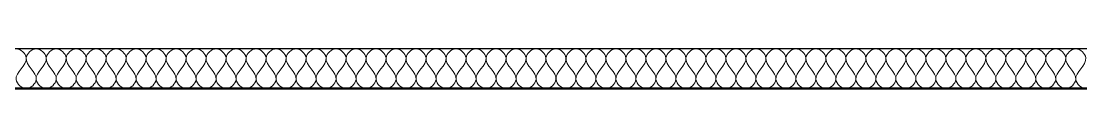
# Model space of a CAD drawing. Header units: metres. Extents: x 125 to 1179, y 511 to 749.
# Drawn here: x 1073 to 1125.5, y 527.8 to 529.8 of the extents above; entities that cross this region are included whole.
import ezdxf

# ---------------------------------------------------------------- set-up
doc = ezdxf.new("R2010")
doc.units = ezdxf.units.M
doc.layers.add('Text18', color=8, linetype='Continuous', lineweight=18)

msp = doc.modelspace()

# ---------------------------------------------------------------- linework, layer by layer
for p, q in [((830.635, 529.829), (1170.635, 529.829)), ((828.635, 527.829), (1172.635, 527.829))]:
    msp.add_line(p, q)
at = {"lineweight": 50}
msp.add_line((822.635, 527.829), (1178.635, 527.829), dxfattribs=at)
at = {"layer": 'Text18', "color": 0, "ltscale": 0.5}
for points, knots in [([(1072.237, 529.364), (1072.267, 529.578), (1072.732, 530.042), (1073.618, 529.161), (1072.335, 528.478), (1073.006, 527.83), (1073.228, 527.829)], [2.217326, 2.217326, 2.217326, 2.217326, 2.553667, 2.890008, 3.49416, 3.830501, 3.830501, 3.830501, 3.830501]), ([(1073.228, 529.364), (1073.257, 529.578), (1073.723, 530.042), (1074.608, 529.161), (1073.325, 528.478), (1073.996, 527.83), (1074.218, 527.829)], [2.217326, 2.217326, 2.217326, 2.217326, 2.553667, 2.890008, 3.49416, 3.830501, 3.830501, 3.830501, 3.830501]), ([(1074.218, 529.364), (1074.248, 529.578), (1074.713, 530.042), (1075.598, 529.161), (1074.315, 528.478), (1074.986, 527.83), (1075.208, 527.829)], [2.217326, 2.217326, 2.217326, 2.217326, 2.553667, 2.890008, 3.49416, 3.830501, 3.830501, 3.830501, 3.830501]), ([(1075.208, 529.364), (1075.238, 529.578), (1075.703, 530.042), (1076.588, 529.161), (1075.306, 528.478), (1075.977, 527.83), (1076.198, 527.829)], [2.217326, 2.217326, 2.217326, 2.217326, 2.553667, 2.890008, 3.49416, 3.830501, 3.830501, 3.830501, 3.830501]), ([(1076.198, 529.364), (1076.228, 529.578), (1076.693, 530.042), (1077.579, 529.161), (1076.296, 528.478), (1076.967, 527.83), (1077.189, 527.829)], [2.217326, 2.217326, 2.217326, 2.217326, 2.553667, 2.890008, 3.49416, 3.830501, 3.830501, 3.830501, 3.830501]), ([(1077.189, 529.364), (1077.218, 529.578), (1077.684, 530.042), (1078.569, 529.161), (1077.286, 528.478), (1077.957, 527.83), (1078.179, 527.829)], [2.217326, 2.217326, 2.217326, 2.217326, 2.553667, 2.890008, 3.49416, 3.830501, 3.830501, 3.830501, 3.830501]), ([(1078.179, 529.364), (1078.209, 529.578), (1078.674, 530.042), (1079.559, 529.161), (1078.276, 528.478), (1078.947, 527.83), (1079.169, 527.829)], [2.217326, 2.217326, 2.217326, 2.217326, 2.553667, 2.890008, 3.49416, 3.830501, 3.830501, 3.830501, 3.830501]), ([(1079.169, 529.364), (1079.199, 529.578), (1079.664, 530.042), (1080.549, 529.161), (1079.267, 528.478), (1079.938, 527.83), (1080.159, 527.829)], [2.217326, 2.217326, 2.217326, 2.217326, 2.553667, 2.890008, 3.49416, 3.830501, 3.830501, 3.830501, 3.830501]), ([(1080.159, 529.364), (1080.189, 529.578), (1080.654, 530.042), (1081.54, 529.161), (1080.257, 528.478), (1080.928, 527.83), (1081.15, 527.829)], [2.217326, 2.217326, 2.217326, 2.217326, 2.553667, 2.890008, 3.49416, 3.830501, 3.830501, 3.830501, 3.830501]), ([(1081.15, 529.364), (1081.179, 529.578), (1081.645, 530.042), (1082.53, 529.161), (1081.247, 528.478), (1081.918, 527.83), (1082.14, 527.829)], [2.217326, 2.217326, 2.217326, 2.217326, 2.553667, 2.890008, 3.49416, 3.830501, 3.830501, 3.830501, 3.830501]), ([(1082.14, 529.364), (1082.17, 529.578), (1082.635, 530.042), (1083.52, 529.161), (1082.237, 528.478), (1082.908, 527.83), (1083.13, 527.829)], [2.217326, 2.217326, 2.217326, 2.217326, 2.553667, 2.890008, 3.49416, 3.830501, 3.830501, 3.830501, 3.830501]), ([(1083.13, 529.364), (1083.16, 529.578), (1083.625, 530.042), (1084.51, 529.161), (1083.228, 528.478), (1083.899, 527.83), (1084.121, 527.829)], [2.217326, 2.217326, 2.217326, 2.217326, 2.553667, 2.890008, 3.49416, 3.830501, 3.830501, 3.830501, 3.830501]), ([(1084.121, 529.364), (1084.15, 529.578), (1084.615, 530.042), (1085.501, 529.161), (1084.218, 528.478), (1084.889, 527.83), (1085.111, 527.829)], [2.217326, 2.217326, 2.217326, 2.217326, 2.553667, 2.890008, 3.49416, 3.830501, 3.830501, 3.830501, 3.830501]), ([(1085.111, 529.364), (1085.14, 529.578), (1085.606, 530.042), (1086.491, 529.161), (1085.208, 528.478), (1085.879, 527.83), (1086.101, 527.829)], [2.217326, 2.217326, 2.217326, 2.217326, 2.553667, 2.890008, 3.49416, 3.830501, 3.830501, 3.830501, 3.830501]), ([(1086.101, 529.364), (1086.131, 529.578), (1086.596, 530.042), (1087.481, 529.161), (1086.198, 528.478), (1086.869, 527.83), (1087.091, 527.829)], [2.217326, 2.217326, 2.217326, 2.217326, 2.553667, 2.890008, 3.49416, 3.830501, 3.830501, 3.830501, 3.830501]), ([(1087.091, 529.364), (1087.121, 529.578), (1087.586, 530.042), (1088.471, 529.161), (1087.189, 528.478), (1087.86, 527.83), (1088.082, 527.829)], [2.217326, 2.217326, 2.217326, 2.217326, 2.553667, 2.890008, 3.49416, 3.830501, 3.830501, 3.830501, 3.830501]), ([(1088.082, 529.364), (1088.111, 529.578), (1088.576, 530.042), (1089.462, 529.161), (1088.179, 528.478), (1088.85, 527.83), (1089.072, 527.829)], [2.217326, 2.217326, 2.217326, 2.217326, 2.553667, 2.890008, 3.49416, 3.830501, 3.830501, 3.830501, 3.830501]), ([(1089.072, 529.364), (1089.101, 529.578), (1089.567, 530.042), (1090.452, 529.161), (1089.169, 528.478), (1089.84, 527.83), (1090.062, 527.829)], [2.217326, 2.217326, 2.217326, 2.217326, 2.553667, 2.890008, 3.49416, 3.830501, 3.830501, 3.830501, 3.830501]), ([(1090.062, 529.364), (1090.092, 529.578), (1090.557, 530.042), (1091.442, 529.161), (1090.159, 528.478), (1090.83, 527.83), (1091.052, 527.829)], [2.217326, 2.217326, 2.217326, 2.217326, 2.553667, 2.890008, 3.49416, 3.830501, 3.830501, 3.830501, 3.830501]), ([(1091.052, 529.364), (1091.082, 529.578), (1091.547, 530.042), (1092.433, 529.161), (1091.15, 528.478), (1091.821, 527.83), (1092.043, 527.829)], [2.217326, 2.217326, 2.217326, 2.217326, 2.553667, 2.890008, 3.49416, 3.830501, 3.830501, 3.830501, 3.830501]), ([(1092.043, 529.364), (1092.072, 529.578), (1092.537, 530.042), (1093.423, 529.161), (1092.14, 528.478), (1092.811, 527.83), (1093.033, 527.829)], [2.217326, 2.217326, 2.217326, 2.217326, 2.553667, 2.890008, 3.49416, 3.830501, 3.830501, 3.830501, 3.830501]), ([(1093.033, 529.364), (1093.062, 529.578), (1093.528, 530.042), (1094.413, 529.161), (1093.13, 528.478), (1093.801, 527.83), (1094.023, 527.829)], [2.217326, 2.217326, 2.217326, 2.217326, 2.553667, 2.890008, 3.49416, 3.830501, 3.830501, 3.830501, 3.830501]), ([(1094.023, 529.364), (1094.053, 529.578), (1094.518, 530.042), (1095.403, 529.161), (1094.12, 528.478), (1094.791, 527.83), (1095.013, 527.829)], [2.217326, 2.217326, 2.217326, 2.217326, 2.553667, 2.890008, 3.49416, 3.830501, 3.830501, 3.830501, 3.830501]), ([(1095.013, 529.364), (1095.043, 529.578), (1095.508, 530.042), (1096.394, 529.161), (1095.111, 528.478), (1095.782, 527.83), (1096.004, 527.829)], [2.217326, 2.217326, 2.217326, 2.217326, 2.553667, 2.890008, 3.49416, 3.830501, 3.830501, 3.830501, 3.830501]), ([(1096.004, 529.364), (1096.033, 529.578), (1096.498, 530.042), (1097.384, 529.161), (1096.101, 528.478), (1096.772, 527.83), (1096.994, 527.829)], [2.217326, 2.217326, 2.217326, 2.217326, 2.553667, 2.890008, 3.49416, 3.830501, 3.830501, 3.830501, 3.830501]), ([(1096.994, 529.364), (1097.023, 529.578), (1097.489, 530.042), (1098.374, 529.161), (1097.091, 528.478), (1097.762, 527.83), (1097.984, 527.829)], [2.217326, 2.217326, 2.217326, 2.217326, 2.553667, 2.890008, 3.49416, 3.830501, 3.830501, 3.830501, 3.830501]), ([(1097.984, 529.364), (1098.014, 529.578), (1098.479, 530.042), (1099.364, 529.161), (1098.082, 528.478), (1098.752, 527.83), (1098.974, 527.829)], [2.217326, 2.217326, 2.217326, 2.217326, 2.553667, 2.890008, 3.49416, 3.830501, 3.830501, 3.830501, 3.830501]), ([(1098.974, 529.364), (1099.004, 529.578), (1099.469, 530.042), (1100.355, 529.161), (1099.072, 528.478), (1099.743, 527.83), (1099.965, 527.829)], [2.217326, 2.217326, 2.217326, 2.217326, 2.553667, 2.890008, 3.49416, 3.830501, 3.830501, 3.830501, 3.830501]), ([(1099.965, 529.364), (1099.994, 529.578), (1100.459, 530.042), (1101.345, 529.161), (1100.062, 528.478), (1100.733, 527.83), (1100.955, 527.829)], [2.217326, 2.217326, 2.217326, 2.217326, 2.553667, 2.890008, 3.49416, 3.830501, 3.830501, 3.830501, 3.830501]), ([(1100.955, 529.364), (1100.984, 529.578), (1101.45, 530.042), (1102.335, 529.161), (1101.052, 528.478), (1101.723, 527.83), (1101.945, 527.829)], [2.217326, 2.217326, 2.217326, 2.217326, 2.553667, 2.890008, 3.49416, 3.830501, 3.830501, 3.830501, 3.830501]), ([(1101.945, 529.364), (1101.975, 529.578), (1102.44, 530.042), (1103.325, 529.161), (1102.043, 528.478), (1102.713, 527.83), (1102.935, 527.829)], [2.217326, 2.217326, 2.217326, 2.217326, 2.553667, 2.890008, 3.49416, 3.830501, 3.830501, 3.830501, 3.830501]), ([(1102.935, 529.364), (1102.965, 529.578), (1103.43, 530.042), (1104.316, 529.161), (1103.033, 528.478), (1103.704, 527.83), (1103.926, 527.829)], [2.217326, 2.217326, 2.217326, 2.217326, 2.553667, 2.890008, 3.49416, 3.830501, 3.830501, 3.830501, 3.830501]), ([(1103.926, 529.364), (1103.955, 529.578), (1104.42, 530.042), (1105.306, 529.161), (1104.023, 528.478), (1104.694, 527.83), (1104.916, 527.829)], [2.217326, 2.217326, 2.217326, 2.217326, 2.553667, 2.890008, 3.49416, 3.830501, 3.830501, 3.830501, 3.830501]), ([(1104.916, 529.364), (1104.945, 529.578), (1105.411, 530.042), (1106.296, 529.161), (1105.013, 528.478), (1105.684, 527.83), (1105.906, 527.829)], [2.217326, 2.217326, 2.217326, 2.217326, 2.553667, 2.890008, 3.49416, 3.830501, 3.830501, 3.830501, 3.830501]), ([(1105.906, 529.364), (1105.936, 529.578), (1106.401, 530.042), (1107.286, 529.161), (1106.004, 528.478), (1106.674, 527.83), (1106.896, 527.829)], [2.217326, 2.217326, 2.217326, 2.217326, 2.553667, 2.890008, 3.49416, 3.830501, 3.830501, 3.830501, 3.830501]), ([(1106.896, 529.364), (1106.926, 529.578), (1107.391, 530.042), (1108.277, 529.161), (1106.994, 528.478), (1107.665, 527.83), (1107.887, 527.829)], [2.217326, 2.217326, 2.217326, 2.217326, 2.553667, 2.890008, 3.49416, 3.830501, 3.830501, 3.830501, 3.830501]), ([(1107.887, 529.364), (1107.916, 529.578), (1108.381, 530.042), (1109.267, 529.161), (1107.984, 528.478), (1108.655, 527.83), (1108.877, 527.829)], [2.217326, 2.217326, 2.217326, 2.217326, 2.553667, 2.890008, 3.49416, 3.830501, 3.830501, 3.830501, 3.830501]), ([(1108.877, 529.364), (1108.906, 529.578), (1109.372, 530.042), (1110.257, 529.161), (1108.974, 528.478), (1109.645, 527.83), (1109.867, 527.829)], [2.217326, 2.217326, 2.217326, 2.217326, 2.553667, 2.890008, 3.49416, 3.830501, 3.830501, 3.830501, 3.830501]), ([(1109.867, 529.364), (1109.897, 529.578), (1110.362, 530.042), (1111.247, 529.161), (1109.965, 528.478), (1110.635, 527.83), (1110.857, 527.829)], [2.217326, 2.217326, 2.217326, 2.217326, 2.553667, 2.890008, 3.49416, 3.830501, 3.830501, 3.830501, 3.830501]), ([(1110.857, 529.364), (1110.887, 529.578), (1111.352, 530.042), (1112.238, 529.161), (1110.955, 528.478), (1111.626, 527.83), (1111.848, 527.829)], [2.217326, 2.217326, 2.217326, 2.217326, 2.553667, 2.890008, 3.49416, 3.830501, 3.830501, 3.830501, 3.830501]), ([(1111.848, 529.364), (1111.877, 529.578), (1112.342, 530.042), (1113.228, 529.161), (1111.945, 528.478), (1112.616, 527.83), (1112.838, 527.829)], [2.217326, 2.217326, 2.217326, 2.217326, 2.553667, 2.890008, 3.49416, 3.830501, 3.830501, 3.830501, 3.830501]), ([(1112.838, 529.364), (1112.868, 529.578), (1113.333, 530.042), (1114.218, 529.161), (1112.935, 528.478), (1113.606, 527.83), (1113.828, 527.829)], [2.217326, 2.217326, 2.217326, 2.217326, 2.553667, 2.890008, 3.49416, 3.830501, 3.830501, 3.830501, 3.830501]), ([(1113.828, 529.364), (1113.858, 529.578), (1114.323, 530.042), (1115.208, 529.161), (1113.926, 528.478), (1114.596, 527.83), (1114.818, 527.829)], [2.217326, 2.217326, 2.217326, 2.217326, 2.553667, 2.890008, 3.49416, 3.830501, 3.830501, 3.830501, 3.830501]), ([(1114.818, 529.364), (1114.848, 529.578), (1115.313, 530.042), (1116.199, 529.161), (1114.916, 528.478), (1115.587, 527.83), (1115.809, 527.829)], [2.217326, 2.217326, 2.217326, 2.217326, 2.553667, 2.890008, 3.49416, 3.830501, 3.830501, 3.830501, 3.830501]), ([(1115.809, 529.364), (1115.838, 529.578), (1116.303, 530.042), (1117.189, 529.161), (1115.906, 528.478), (1116.577, 527.83), (1116.799, 527.829)], [2.217326, 2.217326, 2.217326, 2.217326, 2.553667, 2.890008, 3.49416, 3.830501, 3.830501, 3.830501, 3.830501]), ([(1116.799, 529.364), (1116.829, 529.578), (1117.294, 530.042), (1118.179, 529.161), (1116.896, 528.478), (1117.567, 527.83), (1117.789, 527.829)], [2.217326, 2.217326, 2.217326, 2.217326, 2.553667, 2.890008, 3.49416, 3.830501, 3.830501, 3.830501, 3.830501]), ([(1117.789, 529.364), (1117.819, 529.578), (1118.284, 530.042), (1119.169, 529.161), (1117.887, 528.478), (1118.557, 527.83), (1118.779, 527.829)], [2.217326, 2.217326, 2.217326, 2.217326, 2.553667, 2.890008, 3.49416, 3.830501, 3.830501, 3.830501, 3.830501]), ([(1118.779, 529.364), (1118.809, 529.578), (1119.274, 530.042), (1120.16, 529.161), (1118.877, 528.478), (1119.548, 527.83), (1119.77, 527.829)], [2.217326, 2.217326, 2.217326, 2.217326, 2.553667, 2.890008, 3.49416, 3.830501, 3.830501, 3.830501, 3.830501]), ([(1119.77, 529.364), (1119.799, 529.578), (1120.264, 530.042), (1121.15, 529.161), (1119.867, 528.478), (1120.538, 527.83), (1120.76, 527.829)], [2.217326, 2.217326, 2.217326, 2.217326, 2.553667, 2.890008, 3.49416, 3.830501, 3.830501, 3.830501, 3.830501]), ([(1120.76, 529.364), (1120.79, 529.578), (1121.255, 530.042), (1122.14, 529.161), (1120.857, 528.478), (1121.528, 527.83), (1121.75, 527.829)], [2.217326, 2.217326, 2.217326, 2.217326, 2.553667, 2.890008, 3.49416, 3.830501, 3.830501, 3.830501, 3.830501]), ([(1121.75, 529.364), (1121.78, 529.578), (1122.245, 530.042), (1123.13, 529.161), (1121.848, 528.478), (1122.519, 527.83), (1122.74, 527.829)], [2.217326, 2.217326, 2.217326, 2.217326, 2.553667, 2.890008, 3.49416, 3.830501, 3.830501, 3.830501, 3.830501]), ([(1122.74, 529.364), (1122.77, 529.578), (1123.235, 530.042), (1124.121, 529.161), (1122.838, 528.478), (1123.509, 527.83), (1123.731, 527.829)], [2.217326, 2.217326, 2.217326, 2.217326, 2.553667, 2.890008, 3.49416, 3.830501, 3.830501, 3.830501, 3.830501]), ([(1123.731, 529.364), (1123.76, 529.578), (1124.225, 530.042), (1125.111, 529.161), (1123.828, 528.478), (1124.499, 527.83), (1124.721, 527.829)], [2.217326, 2.217326, 2.217326, 2.217326, 2.553667, 2.890008, 3.49416, 3.830501, 3.830501, 3.830501, 3.830501]), ([(1124.721, 529.364), (1124.751, 529.578), (1125.216, 530.042), (1126.101, 529.161), (1124.818, 528.478), (1125.489, 527.83), (1125.711, 527.829)], [2.217326, 2.217326, 2.217326, 2.217326, 2.553667, 2.890008, 3.49416, 3.830501, 3.830501, 3.830501, 3.830501]), ([(1073.228, 527.829), (1073.46, 527.832), (1074.111, 528.476), (1073.174, 528.981), (1073.228, 529.364)], [1.2768335, 1.2768335, 1.2768335, 1.2768335, 1.6131741, 2.2173264, 2.2173264, 2.2173264, 2.2173264]), ([(1074.218, 527.829), (1074.451, 527.832), (1075.101, 528.476), (1074.165, 528.981), (1074.218, 529.364)], [1.2768335, 1.2768335, 1.2768335, 1.2768335, 1.6131741, 2.2173264, 2.2173264, 2.2173264, 2.2173264]), ([(1075.208, 527.829), (1075.441, 527.832), (1076.092, 528.476), (1075.155, 528.981), (1075.208, 529.364)], [1.2768335, 1.2768335, 1.2768335, 1.2768335, 1.6131741, 2.2173264, 2.2173264, 2.2173264, 2.2173264]), ([(1076.198, 527.829), (1076.431, 527.832), (1077.082, 528.476), (1076.145, 528.981), (1076.198, 529.364)], [1.2768335, 1.2768335, 1.2768335, 1.2768335, 1.6131741, 2.2173264, 2.2173264, 2.2173264, 2.2173264]), ([(1077.189, 527.829), (1077.421, 527.832), (1078.072, 528.476), (1077.136, 528.981), (1077.189, 529.364)], [1.2768335, 1.2768335, 1.2768335, 1.2768335, 1.6131741, 2.2173264, 2.2173264, 2.2173264, 2.2173264]), ([(1078.179, 527.829), (1078.412, 527.832), (1079.062, 528.476), (1078.126, 528.981), (1078.179, 529.364)], [1.2768335, 1.2768335, 1.2768335, 1.2768335, 1.6131741, 2.2173264, 2.2173264, 2.2173264, 2.2173264]), ([(1079.169, 527.829), (1079.402, 527.832), (1080.053, 528.476), (1079.116, 528.981), (1079.169, 529.364)], [1.2768335, 1.2768335, 1.2768335, 1.2768335, 1.6131741, 2.2173264, 2.2173264, 2.2173264, 2.2173264]), ([(1080.159, 527.829), (1080.392, 527.832), (1081.043, 528.476), (1080.106, 528.981), (1080.159, 529.364)], [1.2768335, 1.2768335, 1.2768335, 1.2768335, 1.6131741, 2.2173264, 2.2173264, 2.2173264, 2.2173264]), ([(1081.15, 527.829), (1081.382, 527.832), (1082.033, 528.476), (1081.097, 528.981), (1081.15, 529.364)], [1.2768335, 1.2768335, 1.2768335, 1.2768335, 1.6131741, 2.2173264, 2.2173264, 2.2173264, 2.2173264]), ([(1082.14, 527.829), (1082.373, 527.832), (1083.023, 528.476), (1082.087, 528.981), (1082.14, 529.364)], [1.2768335, 1.2768335, 1.2768335, 1.2768335, 1.6131741, 2.2173264, 2.2173264, 2.2173264, 2.2173264]), ([(1083.13, 527.829), (1083.363, 527.832), (1084.014, 528.476), (1083.077, 528.981), (1083.13, 529.364)], [1.2768335, 1.2768335, 1.2768335, 1.2768335, 1.6131741, 2.2173264, 2.2173264, 2.2173264, 2.2173264]), ([(1084.121, 527.829), (1084.353, 527.832), (1085.004, 528.476), (1084.067, 528.981), (1084.121, 529.364)], [1.2768335, 1.2768335, 1.2768335, 1.2768335, 1.6131741, 2.2173264, 2.2173264, 2.2173264, 2.2173264]), ([(1085.111, 527.829), (1085.343, 527.832), (1085.994, 528.476), (1085.058, 528.981), (1085.111, 529.364)], [1.2768335, 1.2768335, 1.2768335, 1.2768335, 1.6131741, 2.2173264, 2.2173264, 2.2173264, 2.2173264]), ([(1086.101, 527.829), (1086.334, 527.832), (1086.984, 528.476), (1086.048, 528.981), (1086.101, 529.364)], [1.2768335, 1.2768335, 1.2768335, 1.2768335, 1.6131741, 2.2173264, 2.2173264, 2.2173264, 2.2173264]), ([(1087.091, 527.829), (1087.324, 527.832), (1087.975, 528.476), (1087.038, 528.981), (1087.091, 529.364)], [1.2768335, 1.2768335, 1.2768335, 1.2768335, 1.6131741, 2.2173264, 2.2173264, 2.2173264, 2.2173264]), ([(1088.082, 527.829), (1088.314, 527.832), (1088.965, 528.476), (1088.028, 528.981), (1088.082, 529.364)], [1.2768335, 1.2768335, 1.2768335, 1.2768335, 1.6131741, 2.2173264, 2.2173264, 2.2173264, 2.2173264]), ([(1089.072, 527.829), (1089.304, 527.832), (1089.955, 528.476), (1089.019, 528.981), (1089.072, 529.364)], [1.2768335, 1.2768335, 1.2768335, 1.2768335, 1.6131741, 2.2173264, 2.2173264, 2.2173264, 2.2173264]), ([(1090.062, 527.829), (1090.295, 527.832), (1090.945, 528.476), (1090.009, 528.981), (1090.062, 529.364)], [1.2768335, 1.2768335, 1.2768335, 1.2768335, 1.6131741, 2.2173264, 2.2173264, 2.2173264, 2.2173264]), ([(1091.052, 527.829), (1091.285, 527.832), (1091.936, 528.476), (1090.999, 528.981), (1091.052, 529.364)], [1.2768335, 1.2768335, 1.2768335, 1.2768335, 1.6131741, 2.2173264, 2.2173264, 2.2173264, 2.2173264]), ([(1092.043, 527.829), (1092.275, 527.832), (1092.926, 528.476), (1091.989, 528.981), (1092.043, 529.364)], [1.2768335, 1.2768335, 1.2768335, 1.2768335, 1.6131741, 2.2173264, 2.2173264, 2.2173264, 2.2173264]), ([(1093.033, 527.829), (1093.266, 527.832), (1093.916, 528.476), (1092.98, 528.981), (1093.033, 529.364)], [1.2768335, 1.2768335, 1.2768335, 1.2768335, 1.6131741, 2.2173264, 2.2173264, 2.2173264, 2.2173264]), ([(1094.023, 527.829), (1094.256, 527.832), (1094.906, 528.476), (1093.97, 528.981), (1094.023, 529.364)], [1.2768335, 1.2768335, 1.2768335, 1.2768335, 1.6131741, 2.2173264, 2.2173264, 2.2173264, 2.2173264]), ([(1095.013, 527.829), (1095.246, 527.832), (1095.897, 528.476), (1094.96, 528.981), (1095.013, 529.364)], [1.2768335, 1.2768335, 1.2768335, 1.2768335, 1.6131741, 2.2173264, 2.2173264, 2.2173264, 2.2173264]), ([(1096.004, 527.829), (1096.236, 527.832), (1096.887, 528.476), (1095.95, 528.981), (1096.004, 529.364)], [1.2768335, 1.2768335, 1.2768335, 1.2768335, 1.6131741, 2.2173264, 2.2173264, 2.2173264, 2.2173264]), ([(1096.994, 527.829), (1097.227, 527.832), (1097.877, 528.476), (1096.941, 528.981), (1096.994, 529.364)], [1.2768335, 1.2768335, 1.2768335, 1.2768335, 1.6131741, 2.2173264, 2.2173264, 2.2173264, 2.2173264]), ([(1097.984, 527.829), (1098.217, 527.832), (1098.868, 528.476), (1097.931, 528.981), (1097.984, 529.364)], [1.2768335, 1.2768335, 1.2768335, 1.2768335, 1.6131741, 2.2173264, 2.2173264, 2.2173264, 2.2173264]), ([(1098.974, 527.829), (1099.207, 527.832), (1099.858, 528.476), (1098.921, 528.981), (1098.974, 529.364)], [1.2768335, 1.2768335, 1.2768335, 1.2768335, 1.6131741, 2.2173264, 2.2173264, 2.2173264, 2.2173264]), ([(1099.965, 527.829), (1100.197, 527.832), (1100.848, 528.476), (1099.911, 528.981), (1099.965, 529.364)], [1.2768335, 1.2768335, 1.2768335, 1.2768335, 1.6131741, 2.2173264, 2.2173264, 2.2173264, 2.2173264]), ([(1100.955, 527.829), (1101.188, 527.832), (1101.838, 528.476), (1100.902, 528.981), (1100.955, 529.364)], [1.2768335, 1.2768335, 1.2768335, 1.2768335, 1.6131741, 2.2173264, 2.2173264, 2.2173264, 2.2173264]), ([(1101.945, 527.829), (1102.178, 527.832), (1102.829, 528.476), (1101.892, 528.981), (1101.945, 529.364)], [1.2768335, 1.2768335, 1.2768335, 1.2768335, 1.6131741, 2.2173264, 2.2173264, 2.2173264, 2.2173264]), ([(1102.935, 527.829), (1103.168, 527.832), (1103.819, 528.476), (1102.882, 528.981), (1102.935, 529.364)], [1.2768335, 1.2768335, 1.2768335, 1.2768335, 1.6131741, 2.2173264, 2.2173264, 2.2173264, 2.2173264]), ([(1103.926, 527.829), (1104.158, 527.832), (1104.809, 528.476), (1103.872, 528.981), (1103.926, 529.364)], [1.2768335, 1.2768335, 1.2768335, 1.2768335, 1.6131741, 2.2173264, 2.2173264, 2.2173264, 2.2173264]), ([(1104.916, 527.829), (1105.149, 527.832), (1105.799, 528.476), (1104.863, 528.981), (1104.916, 529.364)], [1.2768335, 1.2768335, 1.2768335, 1.2768335, 1.6131741, 2.2173264, 2.2173264, 2.2173264, 2.2173264]), ([(1105.906, 527.829), (1106.139, 527.832), (1106.79, 528.476), (1105.853, 528.981), (1105.906, 529.364)], [1.2768335, 1.2768335, 1.2768335, 1.2768335, 1.6131741, 2.2173264, 2.2173264, 2.2173264, 2.2173264]), ([(1106.896, 527.829), (1107.129, 527.832), (1107.78, 528.476), (1106.843, 528.981), (1106.896, 529.364)], [1.2768335, 1.2768335, 1.2768335, 1.2768335, 1.6131741, 2.2173264, 2.2173264, 2.2173264, 2.2173264]), ([(1107.887, 527.829), (1108.119, 527.832), (1108.77, 528.476), (1107.833, 528.981), (1107.887, 529.364)], [1.2768335, 1.2768335, 1.2768335, 1.2768335, 1.6131741, 2.2173264, 2.2173264, 2.2173264, 2.2173264]), ([(1108.877, 527.829), (1109.11, 527.832), (1109.76, 528.476), (1108.824, 528.981), (1108.877, 529.364)], [1.2768335, 1.2768335, 1.2768335, 1.2768335, 1.6131741, 2.2173264, 2.2173264, 2.2173264, 2.2173264]), ([(1109.867, 527.829), (1110.1, 527.832), (1110.751, 528.476), (1109.814, 528.981), (1109.867, 529.364)], [1.2768335, 1.2768335, 1.2768335, 1.2768335, 1.6131741, 2.2173264, 2.2173264, 2.2173264, 2.2173264]), ([(1110.857, 527.829), (1111.09, 527.832), (1111.741, 528.476), (1110.804, 528.981), (1110.857, 529.364)], [1.2768335, 1.2768335, 1.2768335, 1.2768335, 1.6131741, 2.2173264, 2.2173264, 2.2173264, 2.2173264]), ([(1111.848, 527.829), (1112.08, 527.832), (1112.731, 528.476), (1111.794, 528.981), (1111.848, 529.364)], [1.2768335, 1.2768335, 1.2768335, 1.2768335, 1.6131741, 2.2173264, 2.2173264, 2.2173264, 2.2173264]), ([(1112.838, 527.829), (1113.071, 527.832), (1113.721, 528.476), (1112.785, 528.981), (1112.838, 529.364)], [1.2768335, 1.2768335, 1.2768335, 1.2768335, 1.6131741, 2.2173264, 2.2173264, 2.2173264, 2.2173264]), ([(1113.828, 527.829), (1114.061, 527.832), (1114.712, 528.476), (1113.775, 528.981), (1113.828, 529.364)], [1.2768335, 1.2768335, 1.2768335, 1.2768335, 1.6131741, 2.2173264, 2.2173264, 2.2173264, 2.2173264]), ([(1114.818, 527.829), (1115.051, 527.832), (1115.702, 528.476), (1114.765, 528.981), (1114.818, 529.364)], [1.2768335, 1.2768335, 1.2768335, 1.2768335, 1.6131741, 2.2173264, 2.2173264, 2.2173264, 2.2173264]), ([(1115.809, 527.829), (1116.041, 527.832), (1116.692, 528.476), (1115.755, 528.981), (1115.809, 529.364)], [1.2768335, 1.2768335, 1.2768335, 1.2768335, 1.6131741, 2.2173264, 2.2173264, 2.2173264, 2.2173264]), ([(1116.799, 527.829), (1117.032, 527.832), (1117.682, 528.476), (1116.746, 528.981), (1116.799, 529.364)], [1.2768335, 1.2768335, 1.2768335, 1.2768335, 1.6131741, 2.2173264, 2.2173264, 2.2173264, 2.2173264]), ([(1117.789, 527.829), (1118.022, 527.832), (1118.673, 528.476), (1117.736, 528.981), (1117.789, 529.364)], [1.2768335, 1.2768335, 1.2768335, 1.2768335, 1.6131741, 2.2173264, 2.2173264, 2.2173264, 2.2173264]), ([(1118.779, 527.829), (1119.012, 527.832), (1119.663, 528.476), (1118.726, 528.981), (1118.779, 529.364)], [1.2768335, 1.2768335, 1.2768335, 1.2768335, 1.6131741, 2.2173264, 2.2173264, 2.2173264, 2.2173264]), ([(1119.77, 527.829), (1120.002, 527.832), (1120.653, 528.476), (1119.716, 528.981), (1119.77, 529.364)], [1.2768335, 1.2768335, 1.2768335, 1.2768335, 1.6131741, 2.2173264, 2.2173264, 2.2173264, 2.2173264]), ([(1120.76, 527.829), (1120.993, 527.832), (1121.643, 528.476), (1120.707, 528.981), (1120.76, 529.364)], [1.2768335, 1.2768335, 1.2768335, 1.2768335, 1.6131741, 2.2173264, 2.2173264, 2.2173264, 2.2173264]), ([(1121.75, 527.829), (1121.983, 527.832), (1122.634, 528.476), (1121.697, 528.981), (1121.75, 529.364)], [1.2768335, 1.2768335, 1.2768335, 1.2768335, 1.6131741, 2.2173264, 2.2173264, 2.2173264, 2.2173264]), ([(1122.74, 527.829), (1122.973, 527.832), (1123.624, 528.476), (1122.687, 528.981), (1122.74, 529.364)], [1.2768335, 1.2768335, 1.2768335, 1.2768335, 1.6131741, 2.2173264, 2.2173264, 2.2173264, 2.2173264]), ([(1123.731, 527.829), (1123.963, 527.832), (1124.614, 528.476), (1123.677, 528.981), (1123.731, 529.364)], [1.2768335, 1.2768335, 1.2768335, 1.2768335, 1.6131741, 2.2173264, 2.2173264, 2.2173264, 2.2173264]), ([(1124.721, 527.829), (1124.954, 527.832), (1125.604, 528.476), (1124.668, 528.981), (1124.721, 529.364)], [1.2768335, 1.2768335, 1.2768335, 1.2768335, 1.6131741, 2.2173264, 2.2173264, 2.2173264, 2.2173264])]:
    msp.add_open_spline(points, degree=3, knots=knots, dxfattribs=at)

doc.saveas('drawing.dxf')
